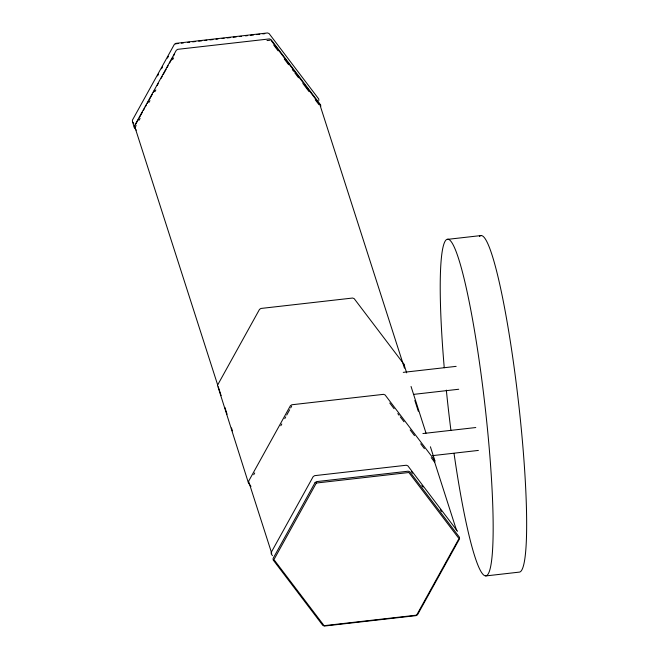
<?xml version="1.0" encoding="UTF-8"?>
<svg xmlns="http://www.w3.org/2000/svg" width="659" height="659" viewBox="0 0 659 659"><rect width="100%" height="100%" fill="white"/><g stroke="black" fill="none" stroke-linecap="round" stroke-linejoin="round"><path stroke-width="0.99" d="M157.583 75.892L158.564 74.113M161.521 68.775L162.509 66.996M167.435 58.091L168.424 56.303M135.367 124.864L138.349 119.485M139.337 117.689L142.319 112.31M143.308 110.514L144.305 108.727M145.293 106.931L146.29 105.135M147.278 103.348L148.275 101.552M149.263 99.756L152.245 94.377M153.234 92.581L154.231 90.794M157.204 85.406L158.201 83.619M161.175 78.24L162.172 76.444M163.16 74.648L166.142 69.269M167.131 67.473L168.127 65.686M169.61 62.992L172.592 57.613M173.581 55.817L174.577 54.022M135.153 127.319L136.141 125.54M139.098 120.193L140.079 118.414M148.95 102.392L149.939 100.605M154.865 91.7L155.853 89.921M172.609 59.648L173.597 57.868M253.707 474.735L254.695 472.956M280.808 425.763L281.797 423.984M284.754 418.638L285.742 416.859M286.723 415.079L289.68 409.733M290.668 407.954L291.657 406.175M175.319 43.84L178.375 43.494M181.423 43.148L183.457 42.917M187.527 42.456L189.553 42.225M192.609 41.871L195.657 41.525M198.705 41.179L201.761 40.833M204.809 40.487L206.844 40.257M209.892 39.911L212.939 39.565M215.995 39.219L218.022 38.988M222.091 38.527L224.126 38.296M227.174 37.95L230.23 37.596M233.278 37.25L236.326 36.904M239.374 36.558L241.408 36.327M245.477 35.866L247.512 35.635M250.56 35.289L253.608 34.943M256.664 34.597L259.712 34.252M262.76 33.906L264.794 33.675M267.01 40.57L270.058 40.224M447.692 239.349L481.152 235.543M403.267 372.368L456.143 366.363M413.984 394.337L458.722 389.255M422.905 433.548L475.782 427.534M432.609 455.624L478.368 450.426M485.716 575.941L519.177 572.136A169.371 18.386 83.5 0 0 517.603 394.552A169.371 18.386 83.5 0 0 479.439 236.457M271.195 40.561L303.247 82.803M304.483 84.426L319.895 104.732L404.469 368.159M273.773 45.117L278.106 50.825M284.301 58.989L288.634 64.697M292.349 69.59L293.584 71.221M294.82 72.852L298.535 77.746M302.868 83.454L309.063 91.609M315.249 99.764L318.964 104.657M406.669 372.854L403.86 364.097L354.18 298.634L352.631 298.033L260.956 308.453L259.498 309.392L217.495 385.276L248.501 483.129L250.988 486.4M434.866 461.951L434.783 460.402L385.103 394.947L383.554 394.337L291.879 404.758L290.413 405.705L248.418 481.581L248.501 483.129M389.749 402.995L394.082 408.704M397.797 413.597L399.033 415.228M400.268 416.859L403.983 421.76M410.178 429.915L414.511 435.624M420.697 443.779L424.412 448.672M431.225 457.643L434.314 461.72M457.544 531.302L407.863 465.839L406.315 465.238L314.64 475.658L313.182 476.605L271.178 552.481L271.269 554.03L272.505 555.661M411.356 471.58L412.592 473.203M421.834 485.395L423.07 487.017M440.327 509.761L441.563 511.384M318.832 100.563L318.75 99.015L269.07 33.551L267.521 32.95L175.846 43.37L174.388 44.31L132.393 120.193L132.475 121.742L133.719 123.373M132.475 121.742L134.387 127.698L136.248 130.153M411.043 386.471L426.035 433.161M430.409 446.786L434.783 460.402M414.849 400.474L418.3 411.241M433.713 459.224L456.662 530.709M134.955 127.311L217.643 384.856M218.277 386.808L221.103 395.622M224.876 407.377L227.075 414.231M231.482 427.938L232.421 430.879M248.773 481.803L271.722 553.288M403.86 364.097L403.942 365.646M320.752 106.519L320.661 104.97L270.989 39.515L269.44 38.914L177.765 49.326L176.299 50.273L134.304 126.149L134.387 127.698M444.248 367.747A169.371 18.386 83.5 0 1 461.325 267.9A169.371 18.386 83.5 0 1 492.874 543.84A169.371 18.386 83.5 0 1 454.051 453.524M450.913 430.286A169.371 18.386 83.5 0 1 446.332 390.12M315.093 482.561L273.098 558.437L273.18 559.985L322.861 625.449L324.409 626.05L416.084 615.63L417.551 614.69L459.545 538.807L459.455 537.258L409.774 471.803L408.234 471.201L316.559 481.614L315.093 482.561M316.328 483.031L273.946 559.606L324.088 625.679L416.612 615.16L458.994 538.584L408.852 472.511L316.328 483.031"/></g></svg>
